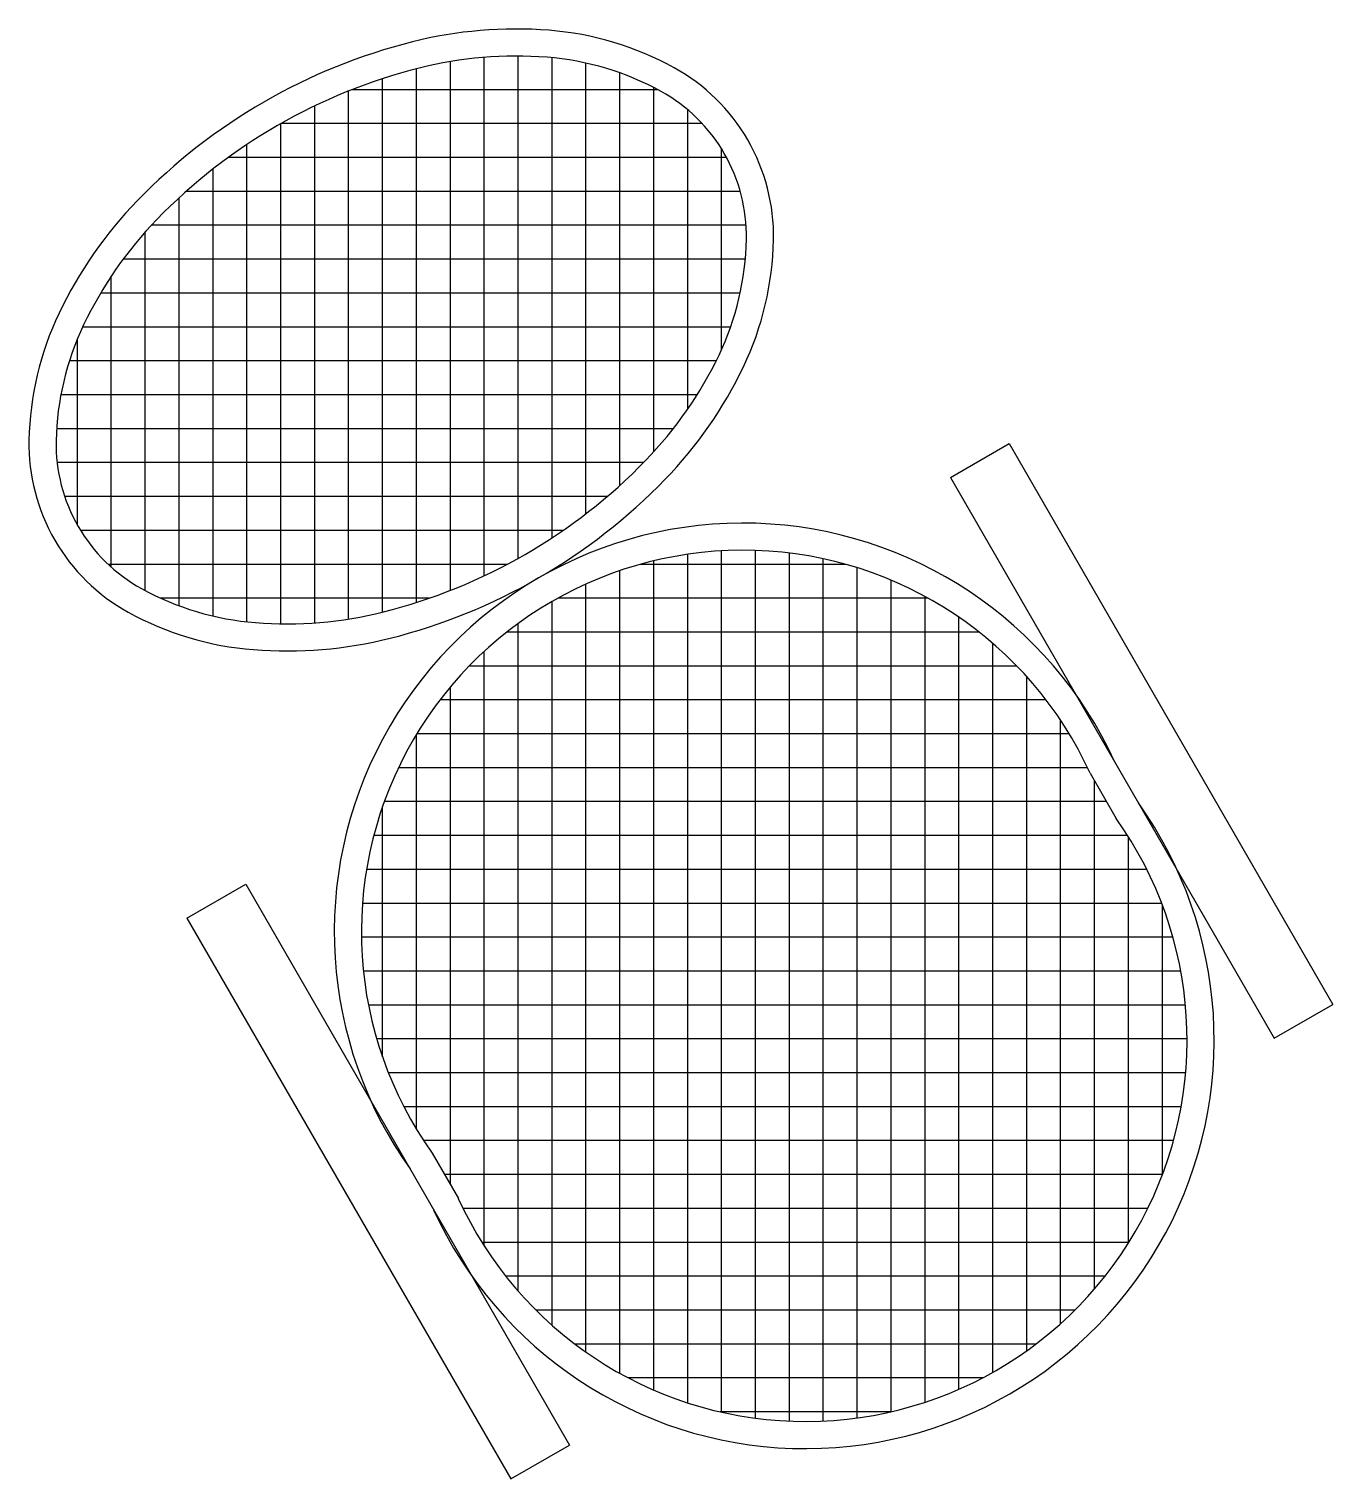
# Model space of a CAD drawing. Extents: x -11.94 to -10.97, y -1.15 to -0.08.
import ezdxf

# ---------------------------------------------------------------- set-up
doc = ezdxf.new("R2010")
doc.units = 0
doc.layers.get('0').update_dxf_attribs({"linetype": 'CONTINUOUS'})

msp = doc.modelspace()

# ---------------------------------------------------------------- linework, layer by layer
at = {"color": 0}
for p, q in [((-11.625, -0.4942), (-11.625, -0.1043)), ((-11.6, -0.4835), (-11.6, -0.1012)), ((-11.575, -0.4706), (-11.575, -0.1002)), ((-11.55, -0.4555), (-11.55, -0.1014)), ((-11.525, -0.4377), (-11.525, -0.1054)), ((-11.675, -0.5102), (-11.675, -0.1169)), ((-11.65, -0.5031), (-11.65, -0.1096)), ((-11.5, -0.4168), (-11.5, -0.1126)), ((-11.7, -0.5153), (-11.7, -0.1259)), ((-11.4721, -0.125), (-11.6977, -0.125)), ((-11.475, -0.3921), (-11.475, -0.1235)), ((-11.725, -0.5182), (-11.725, -0.1369)), ((-11.45, -0.3606), (-11.45, -0.1398)), ((-11.75, -0.5189), (-11.75, -0.15)), ((-11.4393, -0.15), (-11.75, -0.15)), ((-11.775, -0.5174), (-11.775, -0.1654)), ((-11.425, -0.3165), (-11.425, -0.1687)), ((-11.4214, -0.175), (-11.7888, -0.175)), ((-11.8, -0.5131), (-11.8, -0.1835)), ((-11.4112, -0.2), (-11.8198, -0.2)), ((-11.825, -0.5056), (-11.825, -0.2047)), ((-11.85, -0.4943), (-11.85, -0.23)), ((-11.407, -0.225), (-11.8455, -0.225)), ((-11.4075, -0.25), (-11.8663, -0.25)), ((-11.875, -0.477), (-11.875, -0.2624)), ((-11.4113, -0.275), (-11.8829, -0.275)), ((-11.9, -0.446), (-11.9, -0.3087)), ((-11.4184, -0.3), (-11.8962, -0.3)), ((-11.429, -0.325), (-11.906, -0.325)), ((-11.443, -0.35), (-11.9122, -0.35)), ((-11.4606, -0.375), (-11.9153, -0.375)), ((-11.2563, -0.4109), (-11.213, -0.3859)), ((-11.213, -0.3859), (-10.9742, -0.7995)), ((-11.4825, -0.4), (-11.9149, -0.4)), ((-11.2563, -0.4109), (-11.0175, -0.8245)), ((-11.5093, -0.425), (-11.9093, -0.425)), ((-11.5419, -0.45), (-11.8976, -0.45)), ((-11.45, -1.0934), (-11.45, -0.4676)), ((-11.425, -1.1002), (-11.425, -0.4651)), ((-11.4, -1.1047), (-11.4, -0.4648)), ((-11.375, -1.1068), (-11.375, -0.4667)), ((-11.5831, -0.475), (-11.8772, -0.475)), ((-11.5, -1.0716), (-11.5, -0.4797)), ((-11.3336, -0.475), (-11.4848, -0.475)), ((-11.475, -1.0839), (-11.475, -0.4725)), ((-11.35, -1.1068), (-11.35, -0.471)), ((-11.325, -1.1045), (-11.325, -0.4776)), ((-11.525, -1.0559), (-11.525, -0.4896)), ((-11.3, -1.0999), (-11.3, -0.4867)), ((-11.6406, -0.5), (-11.8384, -0.5)), ((-11.55, -1.0361), (-11.55, -0.5024)), ((-11.2727, -0.5), (-11.5457, -0.5)), ((-11.275, -1.0929), (-11.275, -0.4987)), ((-11.575, -1.0109), (-11.575, -0.5187)), ((-11.25, -1.0833), (-11.25, -0.514)), ((-11.2351, -0.525), (-11.5833, -0.525)), ((-11.225, -1.0708), (-11.225, -0.5333)), ((-11.6, -0.9777), (-11.6, -0.5392)), ((-11.2074, -0.55), (-11.611, -0.55)), ((-11.625, -0.9324), (-11.625, -0.5655)), ((-11.2, -1.0549), (-11.2, -0.5579)), ((-11.1858, -0.575), (-11.6326, -0.575)), ((-11.175, -1.0349), (-11.175, -0.5901)), ((-11.65, -0.8916), (-11.65, -0.6005)), ((-11.1687, -0.6), (-11.6497, -0.6)), ((-11.1552, -0.625), (-11.6632, -0.625)), ((-11.1533, -0.6291), (-11.134, -0.6625)), ((-11.15, -1.0094), (-11.15, -0.6348)), ((-11.1412, -0.65), (-11.6737, -0.65)), ((-11.675, -0.8383), (-11.675, -0.6537)), ((-11.1256, -0.675), (-11.6815, -0.675)), ((-11.125, -0.9755), (-11.125, -0.6759)), ((-11.1115, -0.7), (-11.6868, -0.7)), ((-11.8192, -0.7359), (-11.7759, -0.7109)), ((-11.7759, -0.7109), (-11.5371, -1.1245)), ((-11.1005, -0.725), (-11.6898, -0.725)), ((-11.1, -0.9252), (-11.1, -0.7262)), ((-11.8192, -0.7359), (-11.5804, -1.1495)), ((-11.0922, -0.75), (-11.6905, -0.75)), ((-11.0864, -0.775), (-11.6891, -0.775)), ((-11.083, -0.8), (-11.6853, -0.8)), ((-11.0175, -0.8245), (-10.9742, -0.7995)), ((-11.0818, -0.825), (-11.6793, -0.825)), ((-11.0829, -0.85), (-11.6706, -0.85)), ((-11.0862, -0.875), (-11.6593, -0.875)), ((-11.0918, -0.9), (-11.6447, -0.9)), ((-11.6384, -0.9092), (-11.6191, -0.9426)), ((-11.0999, -0.925), (-11.6293, -0.925)), ((-11.1107, -0.95), (-11.6156, -0.95)), ((-11.1247, -0.975), (-11.6017, -0.975)), ((-11.1423, -1), (-11.5841, -1)), ((-11.1645, -1.025), (-11.5618, -1.025)), ((-11.1933, -1.05), (-11.5331, -1.05)), ((-11.2327, -1.075), (-11.4937, -1.075)), ((-11.3004, -1.1), (-11.426, -1.1)), ((-11.5804, -1.1495), (-11.5371, -1.1245))]:
    msp.add_line(p, q, dxfattribs=at)
for points in [[(-11.7625, -0.1341, 0.069398), (-11.8558, -0.2068, 0.08134), (-11.9135, -0.2898, 0.106977), (-11.9357, -0.3835, 0.136518), (-11.9167, -0.4571, 0.136518), (-11.8625, -0.5103, 0.106977), (-11.7702, -0.5379, 0.08134), (-11.6695, -0.5295, 0.069398), (-11.5599, -0.485, 0.069398), (-11.4666, -0.4123, 0.08134), (-11.4089, -0.3293, 0.106977), (-11.3867, -0.2356, 0.136518), (-11.4057, -0.162, 0.136518), (-11.4599, -0.1088, 0.106977), (-11.5522, -0.0812, 0.08134), (-11.6529, -0.0897, 0.069398)], [(-11.7525, -0.1514, 0.069398), (-11.8414, -0.2207, 0.08134), (-11.8954, -0.2984, 0.106977), (-11.9157, -0.3839, 0.136518), (-11.8994, -0.4471, 0.136518), (-11.8528, -0.4928, 0.106977), (-11.7687, -0.518, 0.08134), (-11.6744, -0.5101, 0.069398), (-11.5699, -0.4677, 0.069398), (-11.481, -0.3984, 0.08134), (-11.4269, -0.3207, 0.106977), (-11.4067, -0.2352, 0.136518), (-11.423, -0.172, 0.136518), (-11.4696, -0.1263, 0.106977), (-11.5537, -0.1011, 0.08134), (-11.648, -0.1091, 0.069398)]]:
    msp.add_lwpolyline(points, format="xyb", close=True, dxfattribs=at)
for centre, radius, start, end in [((-11.4092, -0.746), 0.3014, 24.5474, 215.4526), ((-11.4092, -0.746), 0.2814, 24.5474, 215.4526), ((-11.3632, -0.8257), 0.3014, 204.5474, 35.4526), ((-11.3632, -0.8257), 0.2814, 204.5474, 35.4526)]:
    msp.add_arc(centre, radius, start, end, dxfattribs=at)

doc.saveas('drawing.dxf')
